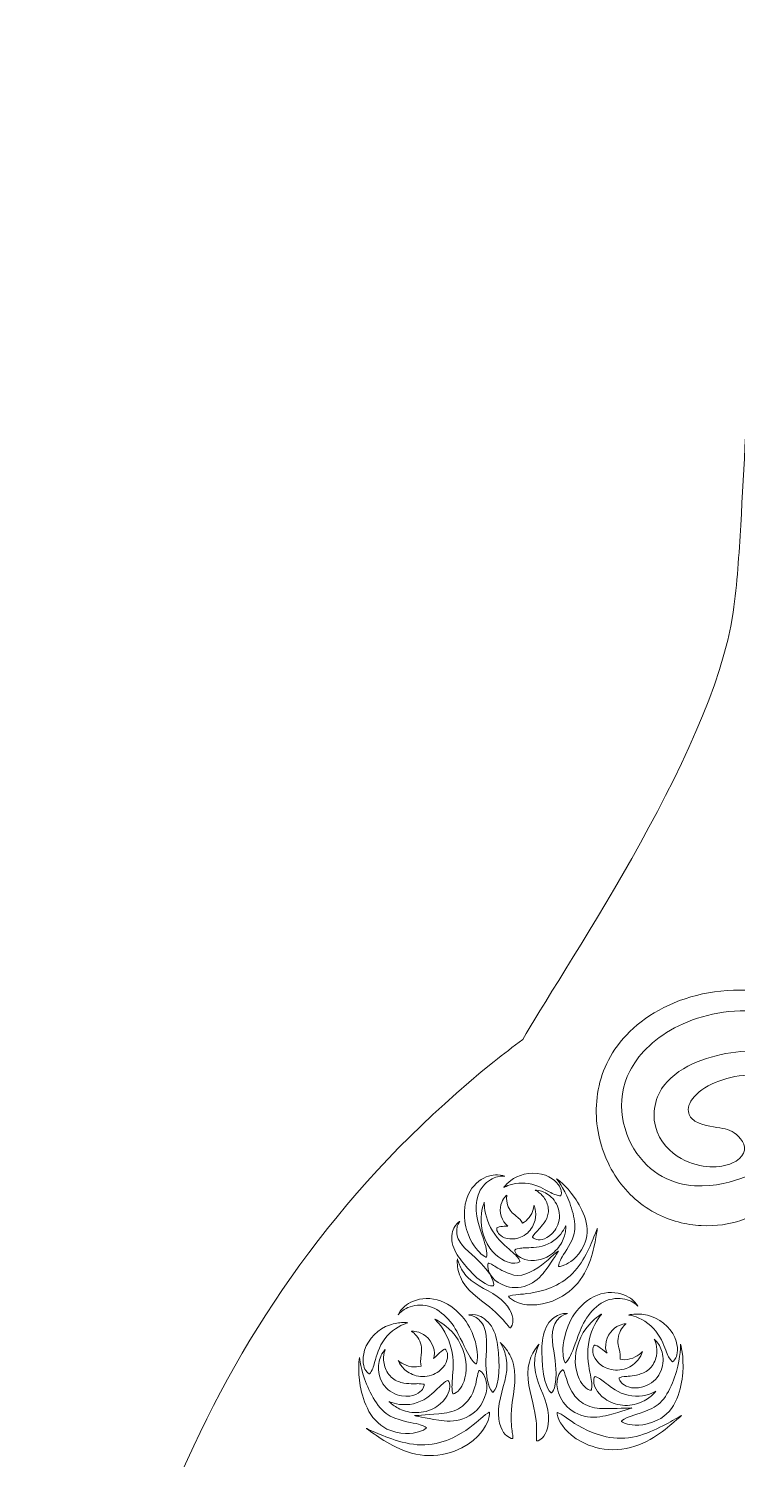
# Model space of a CAD drawing. Extents: x 359 to 483, y -510 to -85.
# Drawn here: x 359.1 to 396.8, y -212 to -135.8 of the extents above; entities that cross this region are included whole.
import ezdxf

# ---------------------------------------------------------------- set-up
doc = ezdxf.new("R2010")
doc.units = 0
doc.header["$MEASUREMENT"] = 0
doc.layers.add('Layer 1', color=7, linetype='Continuous')

msp = doc.modelspace()

# ---------------------------------------------------------------- linework, layer by layer
at = {"layer": 'Layer 1', "lineweight": 0}
for points, knots in [([(480.384, -236.21), (477.778, -218.221), (471.8, -202.258), (457.192, -190.652), (456.27, -189.919), (455.329, -189.239), (454.378, -188.583), (454.375, -188.577), (454.375, -188.574), (454.372, -188.568), (452.72, -185.571), (444.486, -174.406), (443.343, -166.788), (443.113, -165.25), (443.023, -163.689), (442.923, -162.139), (442.516, -155.827), (442.299, -149.504), (441.696, -143.205), (441.4, -140.11), (441.039, -137.006), (440.409, -133.958), (439.927, -131.628), (439.549, -128.164), (437.361, -126.737), (435.822, -125.733), (433.515, -125.783), (431.765, -125.417), (429.415, -124.926), (427.103, -124.275), (424.81, -123.567), (424.638, -123.514), (424.466, -123.476), (424.294, -123.43), (423.24, -120.997), (423.108, -118.615), (423.164, -117.16), (426.49, -115.522), (428.87, -111.133), (428.857, -105.967), (428.844, -100.129), (425.783, -95.293), (421.768, -94.311), (423.648, -93.525), (424.872, -91.484), (424.391, -89.236), (424.033, -87.566), (422.678, -86.221), (421.006, -85.876), (418.135, -85.282), (415.613, -87.462), (415.619, -90.226), (415.624, -92.127), (416.825, -93.741), (418.506, -94.37), (414.609, -95.495), (411.688, -100.28), (411.702, -106.008), (411.714, -111.174), (414.114, -115.551), (417.448, -117.174), (417.51, -118.618), (417.393, -120.978), (416.37, -123.399), (413.705, -123.916), (411.064, -124.78), (408.486, -125.448), (406.503, -125.963), (404.179, -125.643), (402.395, -126.819), (400.214, -128.258), (399.852, -131.723), (399.381, -134.055), (398.765, -137.106), (398.42, -140.212), (398.138, -143.309), (397.565, -149.61), (397.378, -155.934), (397.001, -162.248), (396.908, -163.799), (396.826, -165.36), (396.603, -166.899), (395.496, -174.522), (387.038, -186.635), (385.4, -189.64), (385.399, -189.643), (385.399, -189.644), (385.397, -189.647), (384.881, -190.029), (384.367, -190.419), (383.86, -190.826), (369.308, -202.502), (363.405, -218.492), (360.884, -236.493), (359.233, -248.287), (359.066, -443.788), (359.066, -443.788), (359.066, -479.813), (384.682, -509.503), (420.707, -509.503), (420.707, -509.503), (420.707, -509.503), (420.707, -509.503), (456.731, -509.503), (482.824, -479.813), (482.824, -443.788), (482.824, -443.788), (482.092, -247.996), (480.384, -236.21)], [0, 0, 0, 0, 1, 1, 1, 2, 2, 2, 3, 3, 3, 4, 4, 4, 5, 5, 5, 6, 6, 6, 7, 7, 7, 8, 8, 8, 9, 9, 9, 10, 10, 10, 11, 11, 11, 12, 12, 12, 13, 13, 13, 14, 14, 14, 15, 15, 15, 16, 16, 16, 17, 17, 17, 18, 18, 18, 19, 19, 19, 20, 20, 20, 21, 21, 21, 22, 22, 22, 23, 23, 23, 24, 24, 24, 25, 25, 25, 26, 26, 26, 27, 27, 27, 28, 28, 28, 29, 29, 29, 30, 30, 30, 31, 31, 31, 32, 32, 32, 33, 33, 33, 34, 34, 34, 35, 35, 35, 36, 36, 36, 36]), ([(389.965, -190.74), (390.467, -189.732), (391.488, -188.646), (392.914, -187.94), (394.326, -187.231), (396.141, -186.849), (397.997, -187.08), (399.847, -187.276), (401.682, -187.948), (403.417, -188.751), (405.159, -189.554), (406.829, -190.486), (408.513, -191.209), (410.19, -191.939), (411.897, -192.446), (413.509, -192.535), (415.113, -192.618), (416.585, -192.237), (417.691, -191.672), (418.808, -191.107), (419.534, -190.343), (419.937, -189.763), (420.132, -189.466), (420.274, -189.226), (420.347, -189.052), (420.428, -188.881), (420.47, -188.79), (420.47, -188.79), (420.47, -188.79), (420.432, -188.883), (420.36, -189.058), (420.295, -189.236), (420.165, -189.484), (419.983, -189.794), (419.605, -190.398), (418.905, -191.213), (417.786, -191.848), (416.678, -192.481), (415.181, -192.949), (413.496, -192.939), (411.817, -192.925), (410.019, -192.474), (408.273, -191.801), (406.519, -191.136), (404.797, -190.268), (403.066, -189.552), (401.34, -188.833), (399.58, -188.273), (397.897, -188.155), (396.226, -188.003), (394.668, -188.396), (393.476, -189.028), (392.277, -189.662), (391.49, -190.548), (391.102, -191.327), (390.26, -192.887), (390.708, -194.804), (391.641, -195.936), (392.575, -197.125), (393.891, -197.469), (394.956, -197.446), (396.038, -197.418), (396.851, -197.099), (397.436, -196.908), (398.024, -196.719), (398.472, -196.637), (398.849, -196.988), (399.192, -197.3), (399.097, -197.872), (398.422, -198.485), (397.761, -199.087), (396.49, -199.636), (394.899, -199.56), (394.108, -199.521), (393.243, -199.307), (392.414, -198.868), (391.588, -198.418), (390.833, -197.726), (390.302, -196.87), (389.758, -196.019), (389.418, -195.011), (389.326, -193.945), (389.242, -192.887), (389.431, -191.732), (389.965, -190.74)], [0, 0, 0, 0, 1, 1, 1, 2, 2, 2, 3, 3, 3, 4, 4, 4, 5, 5, 5, 6, 6, 6, 7, 7, 7, 8, 8, 8, 9, 9, 9, 10, 10, 10, 11, 11, 11, 12, 12, 12, 13, 13, 13, 14, 14, 14, 15, 15, 15, 16, 16, 16, 17, 17, 17, 18, 18, 18, 19, 19, 19, 20, 20, 20, 21, 21, 21, 22, 22, 22, 23, 23, 23, 24, 24, 24, 25, 25, 25, 26, 26, 26, 27, 27, 27, 28, 28, 28, 28]), ([(394.289, -193.711), (394.392, -193.886), (394.574, -194.017), (394.797, -194.106), (395.294, -194.304), (395.845, -194.322), (396.179, -194.409), (396.523, -194.502), (396.814, -194.648), (397.093, -195.076), (397.354, -195.465), (397.176, -195.951), (396.536, -196.234), (395.908, -196.495), (394.933, -196.569), (393.822, -195.982), (393.262, -195.676), (392.671, -195.096), (392.459, -194.264), (392.241, -193.438), (392.519, -192.507), (393.07, -191.917), (393.6, -191.328), (394.258, -190.991), (394.923, -190.742), (395.593, -190.5), (396.302, -190.36), (397.013, -190.289), (398.445, -190.12), (400.615, -190.393), (402.903, -191.087), (405.2, -191.76), (407.629, -192.766), (410.016, -193.266), (411.205, -193.519), (412.379, -193.653), (413.455, -193.629), (414.532, -193.604), (415.512, -193.436), (416.303, -193.178), (417.1, -192.931), (417.699, -192.587), (418.079, -192.307), (418.458, -192.021), (418.633, -191.817), (418.633, -191.817), (418.633, -191.817), (418.589, -191.867), (418.506, -191.962), (418.426, -192.06), (418.292, -192.189), (418.114, -192.35), (417.751, -192.66), (417.167, -193.056), (416.371, -193.366), (415.58, -193.687), (414.588, -193.93), (413.478, -194.033), (412.366, -194.134), (411.145, -194.077), (409.903, -193.895), (407.411, -193.538), (404.877, -192.665), (402.625, -192.13), (400.372, -191.571), (398.364, -191.414), (397.143, -191.562), (395.938, -191.666), (394.766, -192.236), (394.349, -192.931), (394.156, -193.249), (394.191, -193.537), (394.289, -193.711)], [0, 0, 0, 0, 1, 1, 1, 2, 2, 2, 3, 3, 3, 4, 4, 4, 5, 5, 5, 6, 6, 6, 7, 7, 7, 8, 8, 8, 9, 9, 9, 10, 10, 10, 11, 11, 11, 12, 12, 12, 13, 13, 13, 14, 14, 14, 15, 15, 15, 16, 16, 16, 17, 17, 17, 18, 18, 18, 19, 19, 19, 20, 20, 20, 21, 21, 21, 22, 22, 22, 23, 23, 23, 24, 24, 24, 24]), ([(382.331, -198.41), (382.42, -197.928), (382.691, -197.462), (383.045, -197.199), (383.394, -196.93), (383.778, -196.842), (384.038, -196.851), (384.302, -196.856), (384.441, -196.927), (384.441, -196.927), (384.441, -196.927), (384.286, -196.9), (384.05, -196.96), (383.816, -197.012), (383.513, -197.176), (383.284, -197.452), (382.798, -198.005), (382.861, -198.946), (383.071, -199.576), (383.276, -200.227), (383.432, -200.635), (383.46, -200.89), (383.498, -201.144), (383.45, -201.236), (383.45, -201.236), (383.45, -201.236), (383.346, -201.229), (383.154, -201.055), (382.971, -200.876), (382.65, -200.549), (382.402, -199.773), (382.285, -199.383), (382.234, -198.892), (382.331, -198.41)], [0, 0, 0, 0, 1, 1, 1, 2, 2, 2, 3, 3, 3, 4, 4, 4, 5, 5, 5, 6, 6, 6, 7, 7, 7, 8, 8, 8, 9, 9, 9, 10, 10, 10, 11, 11, 11, 11]), ([(385.077, -196.964), (385.546, -196.712), (386.309, -196.691), (386.786, -196.96), (387.265, -197.214), (387.404, -197.533), (387.437, -197.706), (387.47, -197.887), (387.412, -197.963), (387.412, -197.963), (387.412, -197.963), (387.32, -197.977), (387.167, -197.925), (387.01, -197.875), (386.806, -197.758), (386.469, -197.581), (386.137, -197.396), (385.637, -197.246), (385.175, -197.299), (384.718, -197.337), (384.376, -197.531), (384.376, -197.531), (384.376, -197.531), (384.59, -197.199), (385.077, -196.964)], [0, 0, 0, 0, 1, 1, 1, 2, 2, 2, 3, 3, 3, 4, 4, 4, 5, 5, 5, 6, 6, 6, 7, 7, 7, 8, 8, 8, 8]), ([(388.148, -198.054), (388.375, -198.38), (388.595, -198.768), (388.727, -199.217), (388.867, -199.658), (388.842, -200.202), (388.661, -200.587), (388.286, -201.352), (387.848, -201.541), (387.633, -201.655), (387.399, -201.755), (387.301, -201.724), (387.301, -201.724), (387.301, -201.724), (387.286, -201.623), (387.394, -201.402), (387.486, -201.177), (387.764, -200.852), (388.021, -200.311), (388.144, -200.039), (388.202, -199.718), (388.152, -199.338), (388.105, -198.963), (387.98, -198.562), (387.843, -198.222), (387.566, -197.533), (387.197, -197.064), (387.197, -197.064), (387.197, -197.064), (387.689, -197.401), (388.148, -198.054)], [0, 0, 0, 0, 1, 1, 1, 2, 2, 2, 3, 3, 3, 4, 4, 4, 5, 5, 5, 6, 6, 6, 7, 7, 7, 8, 8, 8, 9, 9, 9, 10, 10, 10, 10]), ([(384.596, -199.582), (384.268, -199.355), (384.112, -198.797), (384.23, -198.45), (384.327, -198.086), (384.545, -197.933), (384.545, -197.933), (384.545, -197.933), (384.49, -198.191), (384.578, -198.455), (384.66, -198.733), (384.866, -198.92), (385.024, -199.033), (385.215, -199.167), (385.321, -199.319), (385.377, -199.423), (385.507, -199.352), (385.631, -199.261), (385.729, -199.13), (385.966, -198.836), (385.986, -198.488), (385.986, -198.488), (385.986, -198.488), (386.024, -198.561), (386.056, -198.698), (386.087, -198.834), (386.103, -199.04), (386.046, -199.273), (385.989, -199.504), (385.856, -199.76), (385.637, -199.952), (385.419, -200.149), (385.132, -200.252), (384.885, -200.269), (384.378, -200.292), (384.135, -200.051), (384.058, -199.913), (383.975, -199.763), (384.013, -199.675), (384.013, -199.675), (384.013, -199.675), (384.092, -199.63), (384.23, -199.61), (384.323, -199.594), (384.45, -199.589), (384.598, -199.584), (384.597, -199.583), (384.596, -199.583), (384.596, -199.582)], [0, 0, 0, 0, 1, 1, 1, 2, 2, 2, 3, 3, 3, 4, 4, 4, 5, 5, 5, 6, 6, 6, 7, 7, 7, 8, 8, 8, 9, 9, 9, 10, 10, 10, 11, 11, 11, 12, 12, 12, 13, 13, 13, 14, 14, 14, 15, 15, 15, 16, 16, 16, 16]), ([(387.094, -199.821), (386.732, -200.304), (386.321, -200.334), (386.144, -200.298), (385.951, -200.258), (385.912, -200.167), (385.912, -200.167), (385.912, -200.167), (385.946, -200.08), (386.05, -199.963), (386.151, -199.84), (386.319, -199.698), (386.526, -199.418), (386.625, -199.276), (386.724, -199.099), (386.749, -198.895), (386.778, -198.69), (386.733, -198.451), (386.635, -198.252), (386.538, -198.052), (386.394, -197.897), (386.272, -197.804), (386.149, -197.711), (386.058, -197.672), (386.058, -197.672), (386.058, -197.672), (386.155, -197.667), (386.318, -197.706), (386.479, -197.745), (386.707, -197.844), (386.912, -198.041), (387.115, -198.236), (387.295, -198.533), (387.336, -198.88), (387.382, -199.23), (387.265, -199.582), (387.094, -199.821)], [0, 0, 0, 0, 1, 1, 1, 2, 2, 2, 3, 3, 3, 4, 4, 4, 5, 5, 5, 6, 6, 6, 7, 7, 7, 8, 8, 8, 9, 9, 9, 10, 10, 10, 11, 11, 11, 12, 12, 12, 12]), ([(384.426, -200.599), (384.772, -200.912), (384.99, -201.091), (385.106, -201.237), (385.225, -201.379), (385.241, -201.472), (385.241, -201.472), (385.241, -201.472), (385.179, -201.547), (384.975, -201.56), (384.778, -201.568), (384.402, -201.516), (383.953, -201.11), (383.493, -200.712), (383.171, -199.942), (383.171, -199.337), (383.15, -198.725), (383.339, -198.316), (383.339, -198.316), (383.339, -198.316), (383.329, -198.767), (383.513, -199.275), (383.686, -199.793), (384.074, -200.293), (384.426, -200.599)], [0, 0, 0, 0, 1, 1, 1, 2, 2, 2, 3, 3, 3, 4, 4, 4, 5, 5, 5, 6, 6, 6, 7, 7, 7, 8, 8, 8, 8]), ([(381.809, -199.545), (381.933, -199.379), (382.044, -199.331), (382.044, -199.331), (382.044, -199.331), (381.959, -199.42), (381.906, -199.594), (381.852, -199.766), (381.854, -200.024), (381.958, -200.267), (382.156, -200.75), (382.784, -201.151), (383.176, -201.581), (383.967, -202.401), (383.836, -202.766), (383.836, -202.766), (383.836, -202.766), (383.466, -202.885), (382.675, -202.064), (382.477, -201.855), (382.266, -201.617), (382.053, -201.331), (381.843, -201.047), (381.656, -200.699), (381.619, -200.348), (381.582, -200.002), (381.686, -199.708), (381.809, -199.545)], [0, 0, 0, 0, 1, 1, 1, 2, 2, 2, 3, 3, 3, 4, 4, 4, 5, 5, 5, 6, 6, 6, 7, 7, 7, 8, 8, 8, 9, 9, 9, 9]), ([(387.683, -199.567), (387.683, -199.567), (387.69, -199.663), (387.67, -199.825), (387.65, -199.986), (387.595, -200.214), (387.466, -200.454), (387.339, -200.692), (387.135, -200.938), (386.871, -201.117), (386.608, -201.298), (386.294, -201.396), (386.021, -201.415), (385.465, -201.445), (385.179, -201.226), (385.065, -201.089), (384.948, -200.943), (384.965, -200.849), (384.965, -200.849), (384.965, -200.849), (385.04, -200.794), (385.2, -200.768), (385.361, -200.737), (385.595, -200.742), (385.971, -200.721), (386.348, -200.71), (386.847, -200.561), (387.19, -200.242), (387.538, -199.941), (387.683, -199.567), (387.683, -199.567)], [0, 0, 0, 0, 1, 1, 1, 2, 2, 2, 3, 3, 3, 4, 4, 4, 5, 5, 5, 6, 6, 6, 7, 7, 7, 8, 8, 8, 9, 9, 9, 10, 10, 10, 10]), ([(389.369, -199.704), (389.369, -199.704), (389.339, -199.886), (389.29, -200.186), (389.236, -200.485), (389.158, -200.904), (388.999, -201.372), (388.842, -201.838), (388.582, -202.359), (388.174, -202.777), (387.774, -203.195), (387.264, -203.489), (386.791, -203.637), (385.829, -203.928), (385.231, -203.714), (384.954, -203.581), (384.669, -203.431), (384.637, -203.323), (384.637, -203.323), (384.637, -203.323), (384.732, -203.267), (385.022, -203.24), (385.31, -203.198), (385.798, -203.212), (386.579, -202.973), (386.968, -202.852), (387.401, -202.649), (387.775, -202.346), (388.15, -202.049), (388.455, -201.637), (388.681, -201.231), (388.908, -200.825), (389.07, -200.434), (389.186, -200.155), (389.3, -199.875), (389.369, -199.704), (389.369, -199.704)], [0, 0, 0, 0, 1, 1, 1, 2, 2, 2, 3, 3, 3, 4, 4, 4, 5, 5, 5, 6, 6, 6, 7, 7, 7, 8, 8, 8, 9, 9, 9, 10, 10, 10, 11, 11, 11, 12, 12, 12, 12]), ([(383.566, -201.557), (383.566, -201.557), (383.663, -201.573), (383.834, -201.68), (384.011, -201.775), (384.256, -201.986), (384.724, -202.125), (385.741, -202.626), (387.278, -200.795), (387.293, -200.911), (387.293, -200.911), (387.026, -201.344), (386.637, -201.899), (386.437, -202.172), (386.165, -202.492), (385.763, -202.682), (385.37, -202.87), (384.912, -202.899), (384.544, -202.797), (383.792, -202.567), (383.596, -202.085), (383.543, -201.873), (383.496, -201.634), (383.566, -201.557), (383.566, -201.557)], [0, 0, 0, 0, 1, 1, 1, 2, 2, 2, 3, 3, 3, 4, 4, 4, 5, 5, 5, 6, 6, 6, 7, 7, 7, 8, 8, 8, 8]), ([(384.859, -204.711), (384.826, -204.963), (384.728, -205.008), (384.728, -205.008), (384.728, -205.008), (384.646, -204.952), (384.521, -204.795), (384.39, -204.639), (384.216, -204.404), (383.783, -204.026), (383.371, -203.655), (382.57, -203.189), (382.187, -202.528), (381.998, -202.207), (381.93, -201.891), (381.91, -201.671), (381.891, -201.449), (381.91, -201.318), (381.91, -201.318), (381.91, -201.318), (381.935, -201.449), (382.016, -201.645), (382.096, -201.84), (382.241, -202.097), (382.465, -202.318), (382.902, -202.772), (383.685, -203.025), (384.238, -203.498), (384.783, -203.966), (384.897, -204.471), (384.859, -204.711)], [0, 0, 0, 0, 1, 1, 1, 2, 2, 2, 3, 3, 3, 4, 4, 4, 5, 5, 5, 6, 6, 6, 7, 7, 7, 8, 8, 8, 9, 9, 9, 10, 10, 10, 10]), ([(379.014, -203.939), (379.212, -203.731), (379.584, -203.506), (380.064, -203.449), (380.545, -203.385), (381.114, -203.541), (381.555, -203.849), (382.002, -204.152), (382.341, -204.576), (382.552, -204.971), (382.962, -205.769), (382.975, -206.275), (382.981, -206.556), (382.975, -206.841), (382.908, -206.924), (382.908, -206.924), (382.908, -206.924), (382.807, -206.888), (382.647, -206.655), (382.479, -206.428), (382.292, -205.983), (381.94, -205.303), (381.608, -204.635), (380.901, -203.84), (380.074, -203.797), (379.673, -203.764), (379.306, -203.879), (379.082, -204.024), (378.851, -204.165), (378.752, -204.31), (378.752, -204.31), (378.752, -204.31), (378.808, -204.145), (379.014, -203.939)], [0, 0, 0, 0, 1, 1, 1, 2, 2, 2, 3, 3, 3, 4, 4, 4, 5, 5, 5, 6, 6, 6, 7, 7, 7, 8, 8, 8, 9, 9, 9, 10, 10, 10, 11, 11, 11, 11]), ([(391.158, -203.589), (390.92, -203.468), (390.543, -203.392), (390.148, -203.467), (389.33, -203.596), (388.71, -204.461), (388.449, -205.16), (388.171, -205.872), (388.031, -206.335), (387.887, -206.578), (387.753, -206.826), (387.657, -206.873), (387.657, -206.873), (387.657, -206.873), (387.581, -206.797), (387.545, -206.514), (387.522, -206.234), (387.481, -205.73), (387.806, -204.893), (387.974, -204.478), (388.268, -204.022), (388.681, -203.674), (389.087, -203.321), (389.636, -203.106), (390.121, -203.119), (390.605, -203.126), (390.998, -203.311), (391.217, -203.497), (391.443, -203.681), (391.516, -203.839), (391.516, -203.839), (391.516, -203.839), (391.403, -203.705), (391.158, -203.589)], [0, 0, 0, 0, 1, 1, 1, 2, 2, 2, 3, 3, 3, 4, 4, 4, 5, 5, 5, 6, 6, 6, 7, 7, 7, 8, 8, 8, 9, 9, 9, 10, 10, 10, 11, 11, 11, 11]), ([(376.969, -206.184), (377.132, -205.608), (377.731, -205.03), (378.29, -204.854), (378.566, -204.753), (378.819, -204.723), (378.996, -204.72), (379.173, -204.717), (379.277, -204.734), (379.277, -204.734), (379.277, -204.734), (378.855, -204.839), (378.457, -205.16), (378.043, -205.473), (377.75, -205.986), (377.631, -206.401), (377.502, -206.813), (377.444, -207.07), (377.369, -207.232), (377.3, -207.393), (377.226, -207.452), (377.226, -207.452), (377.226, -207.452), (377.13, -207.436), (377.023, -207.267), (376.924, -207.105), (376.794, -206.751), (376.969, -206.184)], [0, 0, 0, 0, 1, 1, 1, 2, 2, 2, 3, 3, 3, 4, 4, 4, 5, 5, 5, 6, 6, 6, 7, 7, 7, 8, 8, 8, 9, 9, 9, 9]), ([(381.337, -205.42), (381.074, -204.878), (380.708, -204.539), (380.708, -204.539), (380.708, -204.539), (381.172, -204.722), (381.624, -205.222), (382.087, -205.702), (382.425, -206.552), (382.375, -207.218), (382.339, -207.882), (382.096, -208.216), (381.944, -208.366), (381.783, -208.519), (381.683, -208.514), (381.683, -208.514), (381.683, -208.514), (381.631, -208.432), (381.623, -208.231), (381.61, -208.027), (381.652, -207.715), (381.679, -207.19), (381.717, -206.665), (381.618, -205.959), (381.337, -205.42)], [0, 0, 0, 0, 1, 1, 1, 2, 2, 2, 3, 3, 3, 4, 4, 4, 5, 5, 5, 6, 6, 6, 7, 7, 7, 8, 8, 8, 8]), ([(383.432, -206.981), (383.404, -206.338), (383.576, -205.524), (383.34, -204.983), (383.224, -204.709), (383.018, -204.507), (382.839, -204.417), (382.658, -204.324), (382.522, -204.324), (382.522, -204.324), (382.522, -204.324), (382.648, -204.277), (382.873, -204.313), (383.095, -204.349), (383.402, -204.501), (383.637, -204.801), (383.876, -205.105), (383.996, -205.521), (384.05, -205.907), (384.102, -206.297), (384.121, -206.651), (384.128, -206.97), (384.148, -208.236), (383.803, -208.432), (383.803, -208.432), (383.803, -208.432), (383.452, -208.246), (383.432, -206.981)], [0, 0, 0, 0, 1, 1, 1, 2, 2, 2, 3, 3, 3, 4, 4, 4, 5, 5, 5, 6, 6, 6, 7, 7, 7, 8, 8, 8, 9, 9, 9, 9]), ([(387.141, -206.984), (387.254, -208.245), (386.924, -208.466), (386.924, -208.466), (386.924, -208.466), (386.56, -208.307), (386.447, -207.046), (386.422, -206.728), (386.403, -206.374), (386.414, -205.981), (386.428, -205.591), (386.504, -205.164), (386.709, -204.838), (386.912, -204.515), (387.201, -204.332), (387.418, -204.273), (387.639, -204.213), (387.768, -204.247), (387.768, -204.247), (387.768, -204.247), (387.633, -204.261), (387.463, -204.372), (387.294, -204.481), (387.11, -204.703), (387.024, -204.988), (386.846, -205.551), (387.102, -206.342), (387.141, -206.984)], [0, 0, 0, 0, 1, 1, 1, 2, 2, 2, 3, 3, 3, 4, 4, 4, 5, 5, 5, 6, 6, 6, 7, 7, 7, 8, 8, 8, 9, 9, 9, 9]), ([(388.906, -207.009), (388.988, -207.528), (389.063, -207.834), (389.071, -208.038), (389.084, -208.239), (389.041, -208.326), (389.041, -208.326), (389.041, -208.326), (388.942, -208.342), (388.766, -208.207), (388.599, -208.073), (388.322, -207.766), (388.217, -207.109), (388.098, -206.452), (388.345, -205.572), (388.755, -205.046), (389.153, -204.501), (389.595, -204.271), (389.595, -204.271), (389.595, -204.271), (389.267, -204.646), (389.061, -205.213), (388.839, -205.779), (388.814, -206.491), (388.906, -207.009)], [0, 0, 0, 0, 1, 1, 1, 2, 2, 2, 3, 3, 3, 4, 4, 4, 5, 5, 5, 6, 6, 6, 7, 7, 7, 8, 8, 8, 8]), ([(389.23, -205.916), (389.23, -205.916), (389.321, -205.934), (389.446, -206.018), (389.556, -206.087), (389.686, -206.203), (389.884, -206.353), (389.868, -206.313), (389.849, -206.281), (389.837, -206.233), (389.715, -205.819), (389.954, -205.242), (390.287, -205.02), (390.613, -204.771), (390.905, -204.78), (390.905, -204.78), (390.905, -204.78), (390.674, -204.955), (390.555, -205.243), (390.421, -205.536), (390.453, -205.856), (390.515, -206.075), (390.597, -206.352), (390.592, -206.559), (390.575, -206.677), (390.745, -206.706), (390.924, -206.709), (391.103, -206.657), (391.514, -206.556), (391.764, -206.265), (391.764, -206.265), (391.764, -206.265), (391.744, -206.353), (391.673, -206.491), (391.603, -206.628), (391.471, -206.812), (391.26, -206.968), (391.051, -207.122), (390.76, -207.245), (390.444, -207.255), (390.126, -207.27), (389.813, -207.16), (389.593, -207.006), (389.149, -206.68), (389.1, -206.314), (389.122, -206.146), (389.147, -205.964), (389.23, -205.916), (389.23, -205.916)], [0, 0, 0, 0, 1, 1, 1, 2, 2, 2, 3, 3, 3, 4, 4, 4, 5, 5, 5, 6, 6, 6, 7, 7, 7, 8, 8, 8, 9, 9, 9, 10, 10, 10, 11, 11, 11, 12, 12, 12, 13, 13, 13, 14, 14, 14, 15, 15, 15, 16, 16, 16, 16]), ([(393.545, -206.599), (393.456, -206.778), (393.363, -206.804), (393.363, -206.804), (393.363, -206.804), (393.283, -206.754), (393.197, -206.6), (393.105, -206.447), (393.021, -206.198), (392.849, -205.801), (392.688, -205.401), (392.342, -204.921), (391.899, -204.653), (391.47, -204.375), (391.039, -204.315), (391.039, -204.315), (391.039, -204.315), (391.14, -204.288), (391.317, -204.272), (391.493, -204.257), (391.748, -204.26), (392.033, -204.332), (392.607, -204.449), (393.264, -204.961), (393.485, -205.516), (393.719, -206.062), (393.626, -206.428), (393.545, -206.599)], [0, 0, 0, 0, 1, 1, 1, 2, 2, 2, 3, 3, 3, 4, 4, 4, 5, 5, 5, 6, 6, 6, 7, 7, 7, 8, 8, 8, 9, 9, 9, 9]), ([(379.981, -206.429), (380.02, -206.205), (380.019, -205.883), (379.855, -205.606), (379.706, -205.332), (379.458, -205.182), (379.458, -205.182), (379.458, -205.182), (379.748, -205.143), (380.098, -205.356), (380.453, -205.542), (380.751, -206.091), (380.673, -206.516), (380.666, -206.563), (380.65, -206.596), (380.639, -206.637), (380.814, -206.472), (380.939, -206.34), (381.039, -206.261), (381.154, -206.165), (381.243, -206.137), (381.243, -206.137), (381.243, -206.137), (381.331, -206.176), (381.375, -206.354), (381.414, -206.52), (381.404, -206.888), (380.996, -207.258), (380.793, -207.435), (380.493, -207.577), (380.175, -207.596), (379.86, -207.618), (379.558, -207.527), (379.334, -207.395), (379.108, -207.262), (378.958, -207.092), (378.873, -206.964), (378.789, -206.834), (378.759, -206.749), (378.759, -206.749), (378.759, -206.749), (379.038, -207.012), (379.458, -207.07), (379.641, -207.102), (379.819, -207.08), (379.985, -207.035), (379.956, -206.918), (379.929, -206.713), (379.981, -206.429)], [0, 0, 0, 0, 1, 1, 1, 2, 2, 2, 3, 3, 3, 4, 4, 4, 5, 5, 5, 6, 6, 6, 7, 7, 7, 8, 8, 8, 9, 9, 9, 10, 10, 10, 11, 11, 11, 12, 12, 12, 13, 13, 13, 14, 14, 14, 15, 15, 15, 16, 16, 16, 16]), ([(392.493, -205.87), (392.448, -205.705), (392.395, -205.609), (392.395, -205.609), (392.395, -205.609), (392.481, -205.674), (392.591, -205.822), (392.699, -205.97), (392.822, -206.213), (392.857, -206.523), (392.892, -206.829), (392.837, -207.204), (392.632, -207.525), (392.43, -207.851), (392.091, -208.066), (391.783, -208.152), (391.147, -208.315), (390.777, -208.067), (390.647, -207.922), (390.507, -207.763), (390.53, -207.665), (390.53, -207.665), (390.53, -207.665), (390.615, -207.621), (390.785, -207.602), (390.954, -207.575), (391.205, -207.583), (391.593, -207.482), (391.785, -207.426), (392, -207.335), (392.166, -207.167), (392.336, -207.002), (392.459, -206.757), (392.509, -206.514), (392.56, -206.27), (392.537, -206.034), (392.493, -205.87)], [0, 0, 0, 0, 1, 1, 1, 2, 2, 2, 3, 3, 3, 4, 4, 4, 5, 5, 5, 6, 6, 6, 7, 7, 7, 8, 8, 8, 9, 9, 9, 10, 10, 10, 11, 11, 11, 12, 12, 12, 12]), ([(378.044, -207.074), (378.119, -207.311), (378.268, -207.541), (378.454, -207.688), (378.636, -207.837), (378.86, -207.906), (379.056, -207.941), (379.453, -208.001), (379.701, -207.967), (379.873, -207.976), (380.044, -207.977), (380.132, -208.012), (380.132, -208.012), (380.132, -208.012), (380.166, -208.107), (380.043, -208.28), (379.929, -208.437), (379.587, -208.723), (378.937, -208.627), (378.622, -208.574), (378.262, -208.396), (378.027, -208.092), (377.79, -207.795), (377.696, -207.428), (377.699, -207.12), (377.702, -206.807), (377.798, -206.553), (377.891, -206.395), (377.985, -206.236), (378.063, -206.162), (378.063, -206.162), (378.063, -206.162), (378.02, -206.263), (377.993, -206.432), (377.966, -206.6), (377.968, -206.836), (378.044, -207.074)], [0, 0, 0, 0, 1, 1, 1, 2, 2, 2, 3, 3, 3, 4, 4, 4, 5, 5, 5, 6, 6, 6, 7, 7, 7, 8, 8, 8, 9, 9, 9, 10, 10, 10, 11, 11, 11, 12, 12, 12, 12]), ([(384.836, -210.575), (384.871, -210.794), (384.857, -210.894), (384.857, -210.894), (384.857, -210.894), (384.751, -210.928), (384.538, -210.754), (384.329, -210.591), (384.036, -210.113), (384.099, -209.325), (384.161, -208.53), (384.572, -207.708), (384.55, -207.002), (384.547, -206.65), (384.455, -206.334), (384.362, -206.12), (384.269, -205.904), (384.185, -205.783), (384.185, -205.783), (384.185, -205.783), (384.3, -205.873), (384.455, -206.064), (384.609, -206.254), (384.797, -206.557), (384.895, -206.955), (385.101, -207.77), (384.828, -208.754), (384.793, -209.378), (384.748, -210.023), (384.807, -210.353), (384.836, -210.575)], [0, 0, 0, 0, 1, 1, 1, 2, 2, 2, 3, 3, 3, 4, 4, 4, 5, 5, 5, 6, 6, 6, 7, 7, 7, 8, 8, 8, 9, 9, 9, 10, 10, 10, 10]), ([(386.038, -209.511), (385.938, -208.894), (385.563, -207.943), (385.683, -207.111), (385.739, -206.705), (385.895, -206.384), (386.028, -206.179), (386.162, -205.973), (386.267, -205.871), (386.267, -205.871), (386.267, -205.871), (386.196, -206.001), (386.126, -206.225), (386.056, -206.448), (385.997, -206.772), (386.031, -207.122), (386.084, -207.826), (386.578, -208.601), (386.723, -209.386), (386.867, -210.162), (386.626, -210.668), (386.436, -210.852), (386.242, -211.048), (386.133, -211.025), (386.133, -211.025), (386.133, -211.025), (386.109, -210.927), (386.12, -210.706), (386.126, -210.481), (386.15, -210.147), (386.038, -209.511)], [0, 0, 0, 0, 1, 1, 1, 2, 2, 2, 3, 3, 3, 4, 4, 4, 5, 5, 5, 6, 6, 6, 7, 7, 7, 8, 8, 8, 9, 9, 9, 10, 10, 10, 10]), ([(392.272, -209.293), (392.573, -209.141), (392.854, -208.893), (393.074, -208.523), (393.293, -208.16), (393.46, -207.724), (393.574, -207.332), (393.805, -206.539), (393.803, -205.877), (393.803, -205.877), (393.803, -205.877), (393.984, -206.513), (393.917, -207.392), (393.882, -207.83), (393.797, -208.316), (393.597, -208.79), (393.409, -209.263), (393.015, -209.705), (392.596, -209.909), (391.752, -210.304), (391.244, -210.174), (390.98, -210.132), (390.709, -210.065), (390.646, -209.979), (390.646, -209.979), (390.646, -209.979), (390.704, -209.891), (390.952, -209.785), (391.19, -209.663), (391.66, -209.587), (392.272, -209.293)], [0, 0, 0, 0, 1, 1, 1, 2, 2, 2, 3, 3, 3, 4, 4, 4, 5, 5, 5, 6, 6, 6, 7, 7, 7, 8, 8, 8, 9, 9, 9, 10, 10, 10, 10]), ([(376.691, -206.576), (376.691, -206.576), (376.758, -207.234), (377.07, -207.999), (377.225, -208.377), (377.437, -208.794), (377.693, -209.131), (377.95, -209.476), (378.255, -209.693), (378.571, -209.813), (379.21, -210.042), (379.685, -210.069), (379.934, -210.164), (380.193, -210.244), (380.259, -210.326), (380.259, -210.326), (380.259, -210.326), (380.205, -210.417), (379.943, -210.512), (379.685, -210.582), (379.193, -210.765), (378.313, -210.46), (377.874, -210.301), (377.437, -209.902), (377.2, -209.451), (376.951, -209.001), (376.817, -208.527), (376.736, -208.095), (376.578, -207.227), (376.691, -206.576), (376.691, -206.576)], [0, 0, 0, 0, 1, 1, 1, 2, 2, 2, 3, 3, 3, 4, 4, 4, 5, 5, 5, 6, 6, 6, 7, 7, 7, 8, 8, 8, 9, 9, 9, 10, 10, 10, 10]), ([(387.313, -207.491), (387.428, -207.253), (387.533, -207.232), (387.533, -207.232), (387.533, -207.232), (387.597, -207.31), (387.659, -207.523), (387.737, -207.729), (387.79, -208.093), (388.108, -208.552), (388.271, -208.778), (388.524, -209.01), (388.839, -209.145), (389.149, -209.283), (389.54, -209.309), (389.901, -209.303), (390.636, -209.284), (391.206, -209.27), (391.206, -209.27), (391.206, -209.27), (390.671, -209.449), (389.948, -209.648), (389.584, -209.74), (389.13, -209.821), (388.659, -209.704), (388.196, -209.592), (387.789, -209.301), (387.545, -208.963), (387.065, -208.254), (387.219, -207.71), (387.313, -207.491)], [0, 0, 0, 0, 1, 1, 1, 2, 2, 2, 3, 3, 3, 4, 4, 4, 5, 5, 5, 6, 6, 6, 7, 7, 7, 8, 8, 8, 9, 9, 9, 10, 10, 10, 10]), ([(379.183, -209.091), (379.705, -209.084), (380.232, -208.817), (380.545, -208.523), (380.865, -208.238), (381.039, -208.041), (381.182, -207.934), (381.32, -207.825), (381.412, -207.806), (381.412, -207.806), (381.412, -207.806), (381.491, -207.865), (381.504, -208.067), (381.513, -208.259), (381.453, -208.645), (381, -209.051), (380.773, -209.246), (380.456, -209.414), (380.112, -209.479), (379.771, -209.548), (379.422, -209.518), (379.136, -209.436), (378.849, -209.354), (378.626, -209.222), (378.483, -209.114), (378.34, -209.006), (378.269, -208.927), (378.269, -208.927), (378.269, -208.927), (378.669, -209.116), (379.183, -209.091)], [0, 0, 0, 0, 1, 1, 1, 2, 2, 2, 3, 3, 3, 4, 4, 4, 5, 5, 5, 6, 6, 6, 7, 7, 7, 8, 8, 8, 9, 9, 9, 10, 10, 10, 10]), ([(380.929, -209.575), (381.289, -209.544), (381.675, -209.477), (381.969, -209.307), (382.269, -209.14), (382.496, -208.883), (382.635, -208.641), (382.902, -208.151), (382.917, -207.784), (382.973, -207.571), (383.013, -207.352), (383.068, -207.268), (383.068, -207.268), (383.068, -207.268), (383.174, -207.278), (383.314, -207.503), (383.43, -207.711), (383.641, -208.235), (383.237, -208.991), (383.03, -209.353), (382.655, -209.685), (382.207, -209.845), (381.751, -210.01), (381.29, -209.977), (380.919, -209.923), (380.179, -209.802), (379.628, -209.679), (379.628, -209.679), (379.628, -209.679), (380.197, -209.634), (380.929, -209.575)], [0, 0, 0, 0, 1, 1, 1, 2, 2, 2, 3, 3, 3, 4, 4, 4, 5, 5, 5, 6, 6, 6, 7, 7, 7, 8, 8, 8, 9, 9, 9, 10, 10, 10, 10]), ([(389.236, -207.594), (389.236, -207.594), (389.33, -207.603), (389.479, -207.697), (389.632, -207.788), (389.825, -207.966), (390.174, -208.216), (390.515, -208.476), (391.067, -208.686), (391.588, -208.639), (392.101, -208.61), (392.479, -208.38), (392.479, -208.38), (392.479, -208.38), (392.417, -208.466), (392.285, -208.589), (392.155, -208.71), (391.947, -208.865), (391.67, -208.977), (391.395, -209.089), (391.051, -209.155), (390.704, -209.122), (390.355, -209.093), (390.022, -208.959), (389.776, -208.788), (389.283, -208.432), (389.184, -208.055), (389.172, -207.863), (389.164, -207.661), (389.236, -207.594), (389.236, -207.594)], [0, 0, 0, 0, 1, 1, 1, 2, 2, 2, 3, 3, 3, 4, 4, 4, 5, 5, 5, 6, 6, 6, 7, 7, 7, 8, 8, 8, 9, 9, 9, 10, 10, 10, 10]), ([(381.823, -210.778), (382.634, -210.348), (383.004, -209.943), (383.256, -209.744), (383.499, -209.532), (383.608, -209.497), (383.608, -209.497), (383.608, -209.497), (383.659, -209.603), (383.545, -209.938), (383.424, -210.253), (383.118, -210.878), (382.142, -211.397), (381.658, -211.649), (381.032, -211.818), (380.395, -211.806), (379.752, -211.8), (379.143, -211.599), (378.654, -211.361), (378.162, -211.122), (377.769, -210.857), (377.491, -210.668), (377.216, -210.474), (377.049, -210.356), (377.049, -210.356), (377.049, -210.356), (377.236, -210.438), (377.543, -210.572), (377.852, -210.704), (378.283, -210.89), (378.779, -211.036), (379.275, -211.184), (379.841, -211.275), (380.374, -211.218), (380.911, -211.168), (381.418, -210.988), (381.823, -210.778)], [0, 0, 0, 0, 1, 1, 1, 2, 2, 2, 3, 3, 3, 4, 4, 4, 5, 5, 5, 6, 6, 6, 7, 7, 7, 8, 8, 8, 9, 9, 9, 10, 10, 10, 11, 11, 11, 12, 12, 12, 12]), ([(387.229, -209.505), (387.229, -209.505), (387.341, -209.528), (387.605, -209.714), (387.876, -209.885), (388.286, -210.249), (389.138, -210.592), (389.563, -210.759), (390.085, -210.885), (390.625, -210.879), (391.162, -210.88), (391.715, -210.73), (392.192, -210.531), (392.671, -210.333), (393.08, -210.104), (393.373, -209.941), (393.665, -209.774), (393.842, -209.674), (393.842, -209.674), (393.842, -209.674), (393.688, -209.808), (393.435, -210.03), (393.178, -210.248), (392.816, -210.552), (392.351, -210.841), (391.889, -211.129), (391.304, -211.392), (390.665, -211.465), (390.033, -211.544), (389.393, -211.441), (388.886, -211.242), (387.861, -210.827), (387.491, -210.237), (387.338, -209.937), (387.189, -209.616), (387.229, -209.505), (387.229, -209.505)], [0, 0, 0, 0, 1, 1, 1, 2, 2, 2, 3, 3, 3, 4, 4, 4, 5, 5, 5, 6, 6, 6, 7, 7, 7, 8, 8, 8, 9, 9, 9, 10, 10, 10, 11, 11, 11, 12, 12, 12, 12])]:
    msp.add_open_spline(points, degree=3, knots=knots, dxfattribs=at)

doc.saveas('drawing.dxf')
